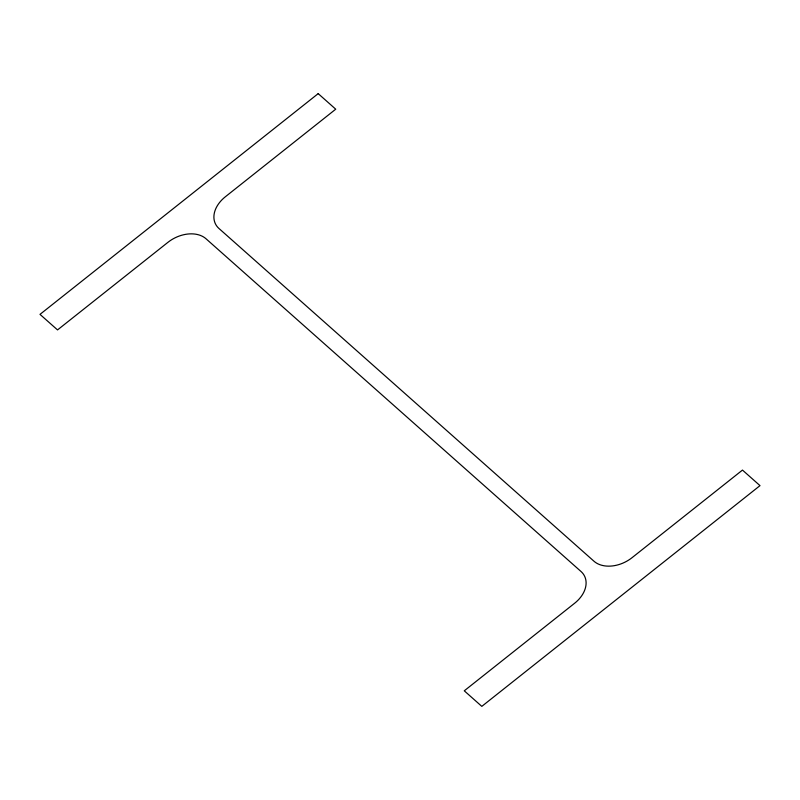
<?xml version="1.0" encoding="UTF-8"?>
<svg xmlns="http://www.w3.org/2000/svg" width="800" height="800" viewBox="0 0 800 800"><rect width="100%" height="100%" fill="white"/><g stroke="black" fill="none" stroke-linecap="round" stroke-linejoin="round"><path stroke-width="1.2" d="M318.19 93.63L40 314.37L57.53 329.92L167.92 242.34A28.88 20.53 -27.5 0 1 206.02 238.77L581.03 571.51A28.88 20.53 -27.5 0 1 574.66 603.22L464.27 690.81L481.81 706.37L760 485.63L742.47 470.08L632.08 557.66A28.88 20.53 -27.5 0 1 593.98 561.23L218.97 228.49A28.88 20.53 -27.5 0 1 225.34 196.78L335.73 109.19L318.19 93.63"/></g></svg>
